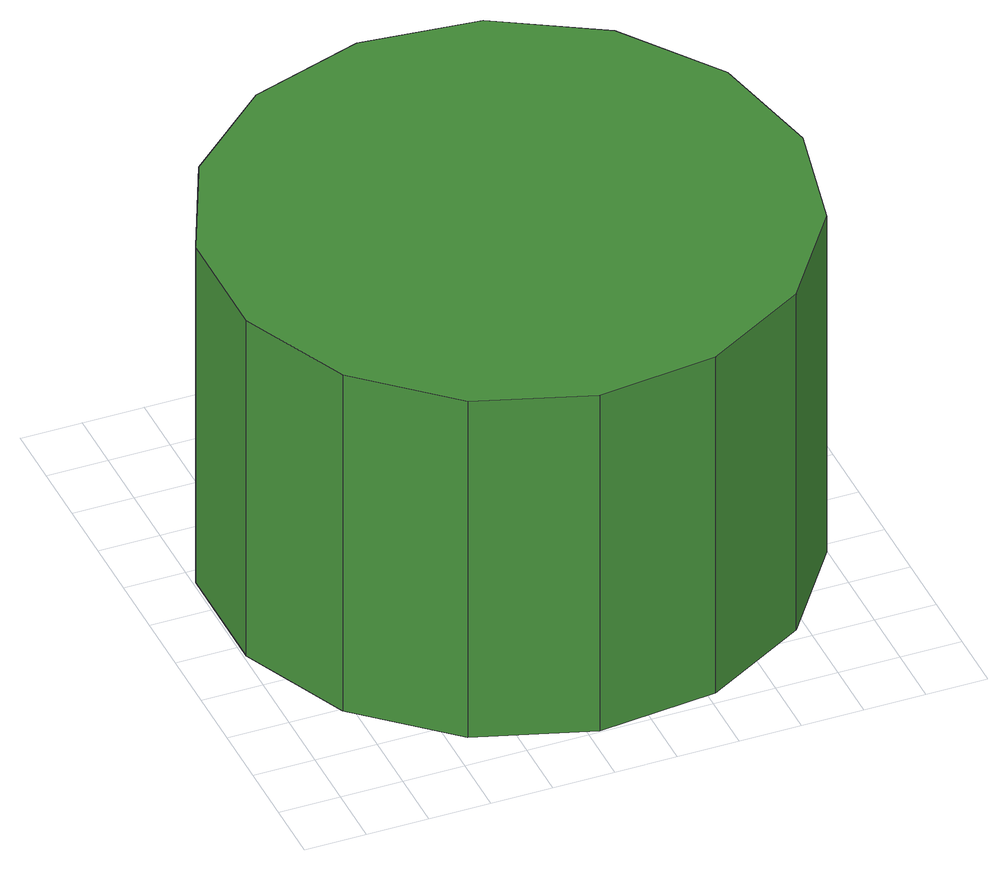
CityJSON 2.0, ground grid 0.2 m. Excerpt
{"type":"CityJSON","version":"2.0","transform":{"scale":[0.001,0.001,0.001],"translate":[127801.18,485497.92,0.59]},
"CityObjects":{
"tree1":{"type":"SolitaryVegetationObject","attributes":{"function":"something"},"geometry":[{"type":"MultiSurface","lod":"1","boundaries":[[[0,1,2,3,4,5,6,7,8,9,10,11,12,13,14]],[[15,16,17,18,19,20,21,22,23,24,25,26,27,28,29]],[[0,29,28,1]],[[1,28,27,2]],[[2,27,26,3]],[[3,26,25,4]],[[4,25,24,5]],[[5,24,23,6]],[[6,23,22,7]],[[7,22,21,8]],[[8,21,20,9]],[[9,20,19,10]],[[10,19,18,11]],[[11,18,17,12]],[[12,17,16,13]],[[13,16,15,14]],[[14,15,29,0]]]}]}
},
"vertices":[
[1881,947,1255],[1799,1331,1255],[1568,1650,1255],[1227,1847,1255],[836,1888,1255],[462,1766,1255],[169,1503,1255],[9,1143,1255],[9,750,1255],[169,390,1255],[462,127,1255],[836,5,1255],[1227,47,1255],[1568,243,1255],[1799,562,1255],[1799,562,5],[1568,243,5],[1227,47,5],[836,5,5],[462,127,5],[169,390,5],[9,750,5],[9,1143,5],[169,1503,5],[462,1766,5],[836,1888,5],[1227,1847,5],[1568,1650,5],[1799,1331,5],[1881,947,5]
]}
